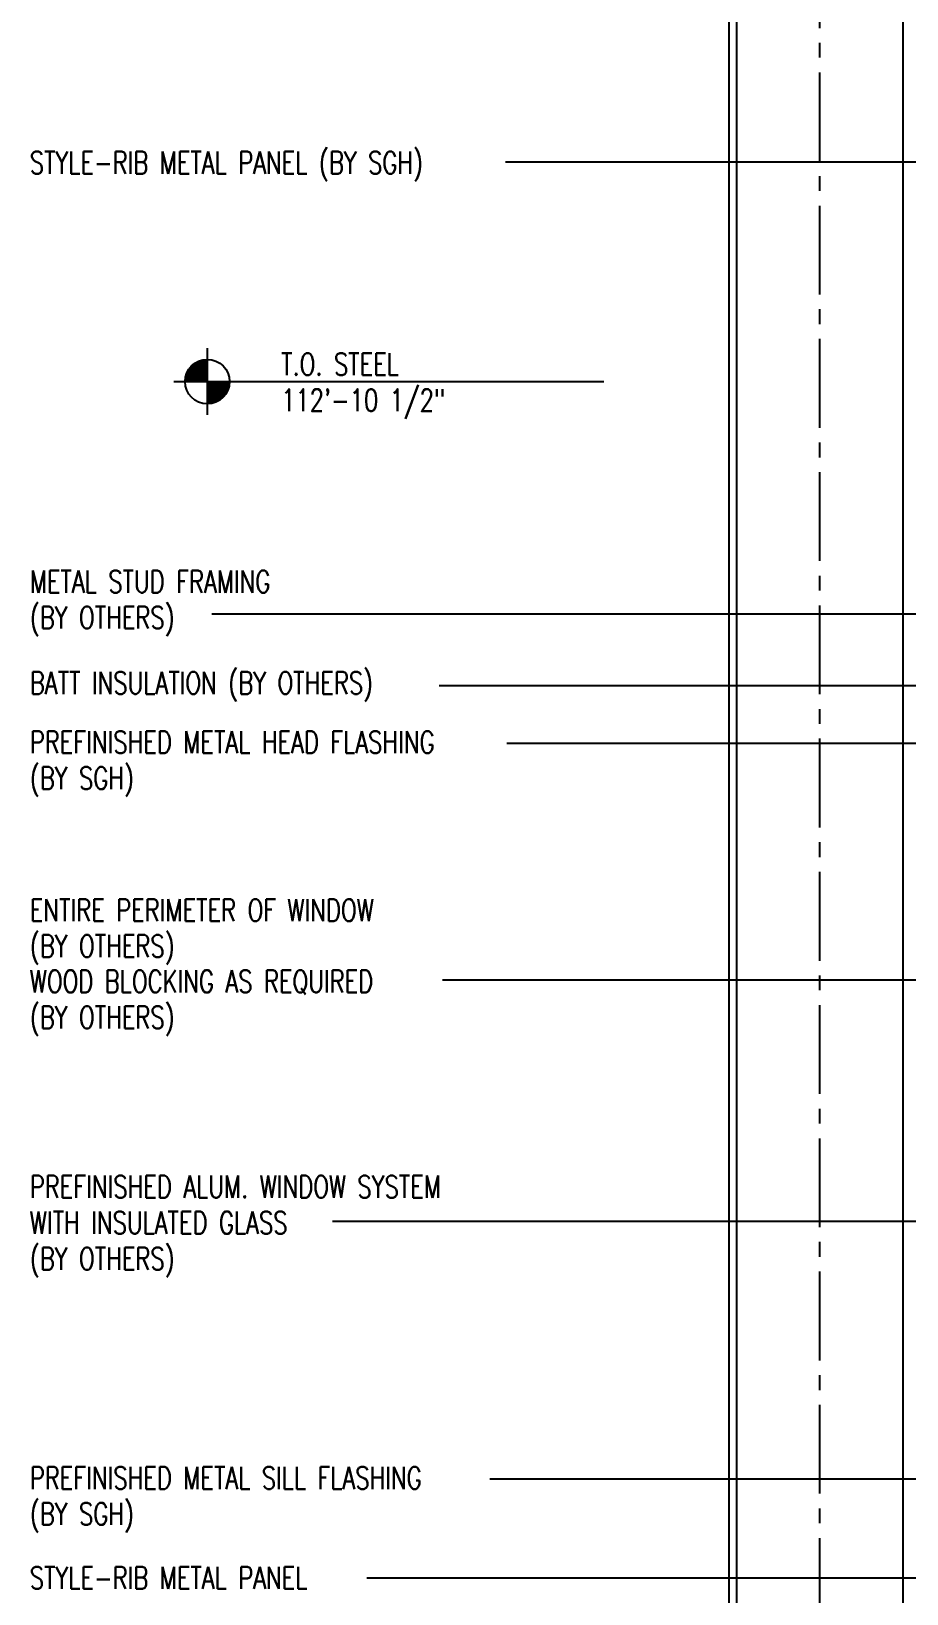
# Model space of a CAD drawing. Header units: inches. Extents: x 0 to 10293, y 0 to 4182.
# Drawn here: x 2339.9 to 2428.6, y 3356.3 to 3514.6 of the extents above; entities that cross this region are included whole.
import ezdxf

# ---------------------------------------------------------------- set-up
doc = ezdxf.new("R2010")
doc.units = ezdxf.units.IN
doc.header["$LTSCALE"] = 48
doc.header["$MEASUREMENT"] = 0
doc.linetypes.add('CENTER2', pattern=[1.125, 0.75, -0.125, 0.125, -0.125])
doc.styles.add('NOTATION', font='romans.shx', dxfattribs={"width": 0.75})
doc.dimstyles.new('AVANT$7', dxfattribs={"dimscale": 96, "dimtxt": 0.09375, "dimasz": 0.078125, "dimexe": 0.0625, "dimexo": 0.046875, "dimgap": 0.03125, "dimtad": 0, "dimdec": 3, "dimrnd": 0.125, "dimzin": 15, "dimdsep": 46, "dimlunit": 4, "dimtxsty": 'NOTATION', "dimblk1": 'AVATICK', "dimblk2": 'AVATICK', "dimsah": 1, "dimcen": 0.0625, "dimdle": 0.09375, "dimclrd": 256, "dimclre": 256, "dimclrt": 11, "dimaunit": 1, "dimadec": 0, "dimazin": 0, "dimtfac": 1.5, "dimtdec": 3, "dimtix": 1, "dimtmove": 1, "dimatfit": 3, "dimldrblk": 'AVATICK', "dimfxl": 0, "dimtvp": 1.25, "dimfrac": 2, "dimtolj": 1, "dimtzin": 15, "dimarcsym": 0})

# ---------------------------------------------------------------- blocks, each defined once
blk = doc.blocks.new('AVATICK')
blk.add_line((-1, 0), (0.631, 0))
at = {"const_width": 0.141}
blk.add_lwpolyline([(0.471, 0.471), (-0.471, -0.471)], dxfattribs=at)

msp = doc.modelspace()

# ---------------------------------------------------------------- linework, layer by layer
at = {"linetype": 'CENTER2', "ltscale": 0.25}
msp.add_line((2419.80125, 3244.90563), (2419.80125, 3772.69385), dxfattribs=at)
for p, q in [((2410.62625, 3322.32866), (2410.62625, 3639.07866)), ((2411.37625, 3322.32866), (2411.37625, 3639.07866)), ((2428.22625, 3322.32866), (2428.22625, 3639.07866)), ((2357.73516, 3482.45636), (2357.73516, 3475.70096)), ((2355.61214, 3479.82926), (2357.73516, 3479.82926)), ((2355.64769, 3479.92309), (2357.73516, 3479.92309)), ((2355.68814, 3480.01691), (2357.73516, 3480.01691)), ((2355.73381, 3480.11074), (2357.73516, 3480.11074)), ((2355.78505, 3480.20456), (2357.73516, 3480.20456)), ((2355.84231, 3480.29839), (2357.73516, 3480.29839)), ((2355.90618, 3480.39221), (2357.73516, 3480.39221)), ((2355.97735, 3480.48604), (2357.73516, 3480.48604)), ((2356.05677, 3480.57986), (2357.73516, 3480.57986)), ((2356.14567, 3480.67369), (2357.73516, 3480.67369)), ((2356.24574, 3480.76751), (2357.73516, 3480.76751)), ((2356.35942, 3480.86134), (2357.73516, 3480.86134)), ((2356.49043, 3480.95516), (2357.73516, 3480.95516)), ((2356.64501, 3481.04899), (2357.73516, 3481.04899)), ((2356.83522, 3481.14281), (2357.73516, 3481.14281)), ((2357.09193, 3481.23664), (2357.73516, 3481.23664)), ((2354.35746, 3479.07866), (2361.11286, 3479.07866)), ((2355.48532, 3479.17249), (2357.73516, 3479.17249)), ((2355.49119, 3479.26631), (2357.73516, 3479.26631)), ((2355.50102, 3479.36014), (2357.73516, 3479.36014)), ((2355.51486, 3479.45396), (2357.73516, 3479.45396)), ((2355.53277, 3479.54779), (2357.73516, 3479.54779)), ((2355.55487, 3479.64161), (2357.73516, 3479.64161)), ((2355.58127, 3479.73544), (2357.73516, 3479.73544)), ((2357.73516, 3479.07866), (2359.98696, 3479.07866)), ((2357.73516, 3479.07866), (2359.98696, 3479.07866)), ((2359.98501, 3478.98484), (2357.73516, 3478.98484)), ((2359.97913, 3478.89101), (2357.73516, 3478.89101)), ((2359.9693, 3478.79719), (2357.73516, 3478.79719)), ((2359.95547, 3478.70336), (2357.73516, 3478.70336)), ((2359.93755, 3478.60954), (2357.73516, 3478.60954)), ((2359.91546, 3478.51571), (2357.73516, 3478.51571)), ((2359.88905, 3478.42189), (2357.73516, 3478.42189)), ((2359.85818, 3478.32806), (2357.73516, 3478.32806)), ((2359.82264, 3478.23424), (2357.73516, 3478.23424)), ((2361.11286, 3479.07866), (2397.92779, 3479.07866)), ((2359.78218, 3478.14041), (2357.73516, 3478.14041)), ((2359.73652, 3478.04659), (2357.73516, 3478.04659)), ((2359.68528, 3477.95276), (2357.73516, 3477.95276)), ((2359.62801, 3477.85894), (2357.73516, 3477.85894)), ((2359.56415, 3477.76511), (2357.73516, 3477.76511)), ((2359.49297, 3477.67129), (2357.73516, 3477.67129)), ((2359.41355, 3477.57746), (2357.73516, 3477.57746)), ((2359.32466, 3477.48364), (2357.73516, 3477.48364)), ((2359.22459, 3477.38981), (2357.73516, 3477.38981)), ((2359.11091, 3477.29599), (2357.73516, 3477.29599)), ((2358.97989, 3477.20216), (2357.73516, 3477.20216)), ((2358.82531, 3477.10834), (2357.73516, 3477.10834)), ((2358.6351, 3477.01451), (2357.73516, 3477.01451)), ((2358.37839, 3476.92069), (2357.73516, 3476.92069)), ((2475.67021, 3448.24894), (2381.21315, 3448.24894))]:
    msp.add_line(p, q)
msp.add_circle((2357.73516, 3479.07866), 2.2518)

# ---------------------------------------------------------------- texts
at = {"style": 'NOTATION', "width": 0.75}
for s, p in [('STYLE-RIB METAL PANEL (BY SGH)', (2339.75564, 3500.14123)), ('T.O. STEEL', (2365.22003, 3479.71588)), ('112\'-10 1/2"', (2365.22003, 3476.07302)), ('METAL STUD FRAMING', (2339.75564, 3457.69087)), ('(BY OTHERS)', (2339.75564, 3454.04801)), ('BATT INSULATION (BY OTHERS)', (2339.75564, 3447.42564)), ('PREFINISHED METAL HEAD FLASHING', (2339.75564, 3441.42649)), ('(BY SGH)', (2339.75564, 3437.78363)), ('ENTIRE PERIMETER OF WINDOW', (2339.75564, 3424.40482)), ('(BY OTHERS)', (2339.75564, 3420.76196)), ('WOOD BLOCKING AS REQUIRED', (2339.75564, 3417.18611)), ('(BY OTHERS)', (2339.75564, 3413.54326)), ('PREFINISHED ALUM. WINDOW SYSTEM', (2339.75564, 3396.37892)), ('WITH INSULATED GLASS', (2339.75564, 3392.73607)), ('(BY OTHERS)', (2339.75564, 3389.09321)), ('PREFINISHED METAL SILL FLASHING', (2339.75564, 3366.87139)), ('(BY SGH)', (2339.75564, 3363.22853)), ('STYLE-RIB METAL PANEL', (2339.75564, 3356.74431))]:
    msp.add_text(s, height=2.25, dxfattribs=at).set_placement(p)

# ---------------------------------------------------------------- leaders
for points in [[(2488.62501, 3513.80215), (2466.52957, 3521.16352), (2386.47366, 3521.16352)], [(2489.26545, 3488.51746), (2470.69248, 3501.31983), (2387.93416, 3501.31983)], [(2495.85501, 3467.76192), (2477.32471, 3455.52497), (2358.21115, 3455.52497)], [(2493.30125, 3449.20367), (2483.05934, 3418.41824), (2381.57622, 3418.41824)], [(2488.77092, 3444.04833), (2470.19258, 3442.42407), (2388.08592, 3442.42407)], [(2491.56286, 3408.18316), (2439.75507, 3393.97267), (2370.42193, 3393.97267)], [(2488.90869, 3354.11468), (2475.73084, 3367.85843), (2386.35056, 3367.85843)], [(2489.48165, 3343.52052), (2465.41773, 3357.83694), (2373.89831, 3357.83694)]]:
    msp.add_leader(points, dimstyle='AVANT$7')

doc.saveas('drawing.dxf')
